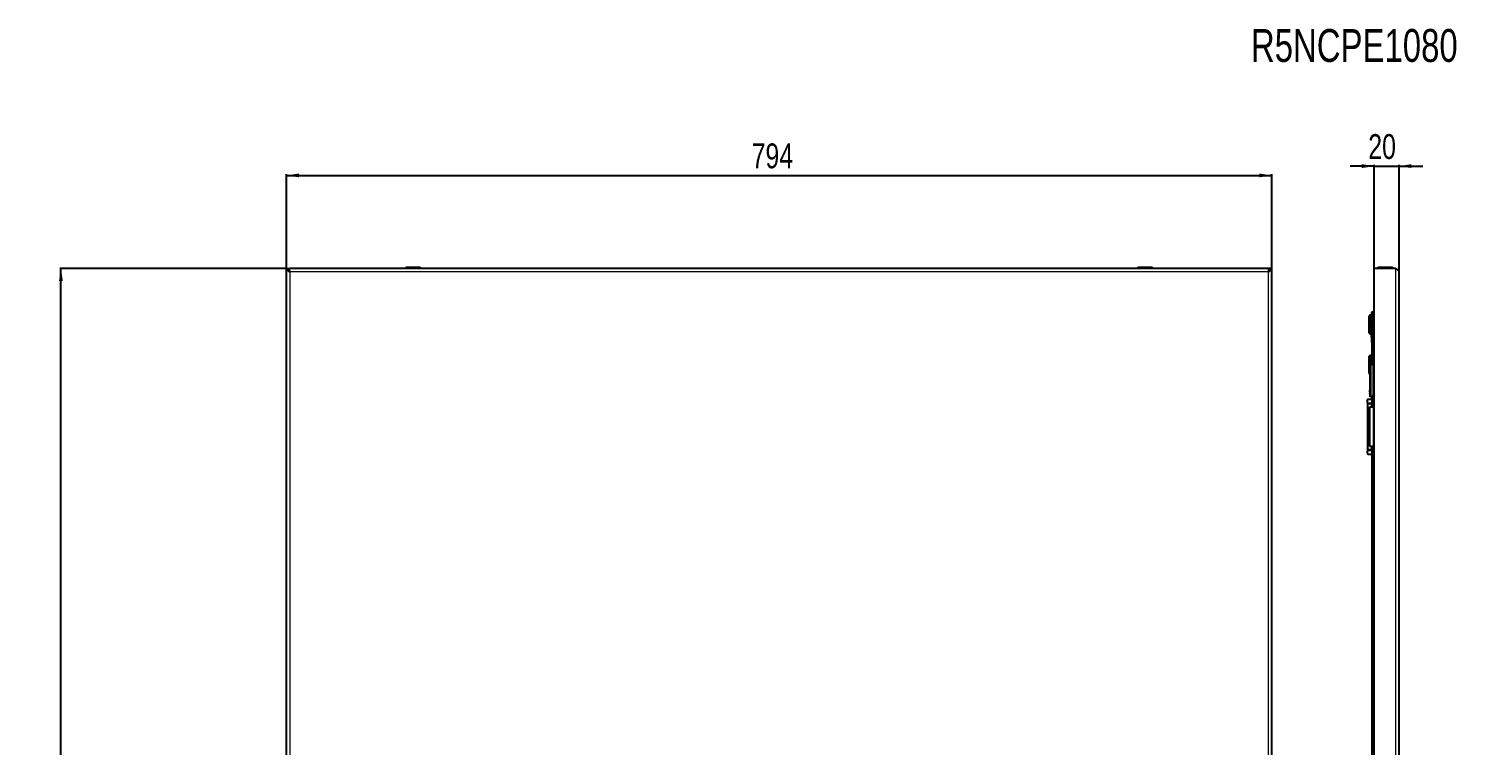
# Model space of a CAD drawing. Header units: millimetres. Extents: x -587 to 1614, y -262 to 1017.
# Drawn here: x -587 to 564, y 440 to 1017 of the extents above; entities that cross this region are included whole.
import ezdxf

# ---------------------------------------------------------------- set-up
doc = ezdxf.new("R2010")
doc.units = ezdxf.units.MM
doc.layers.add('FORMAT', color=7, linetype='Continuous')
doc.styles.add('SLDTEXTSTYLE0', font='TXT', dxfattribs={"width": 0.75})
doc.dimstyles.new('SLDDIMSTYLE0', dxfattribs={"dimtxt": 20, "dimasz": 10, "dimexe": 0, "dimexo": 0.0625, "dimgap": 5, "dimtad": 2, "dimdec": 1, "dimrnd": 1e-09, "dimzin": 12, "dimdsep": 46, "dimtxsty": 'SLDTEXTSTYLE0', "dimsah": 1, "dimcen": 0.09, "dimadec": 0, "dimazin": 3, "dimtfac": 1, "dimtofl": 0, "dimtmove": 0, "dimatfit": 3, "dimfxl": 0, "dimfrac": 2, "dimtolj": 1, "dimtzin": 12, "dimarcsym": 0})
doc.dimstyles.new('SLDDIMSTYLE1', dxfattribs={"dimtxt": 20, "dimasz": 10, "dimexe": 0, "dimexo": 0.0625, "dimgap": 5, "dimtad": 2, "dimdec": 1, "dimrnd": 1e-09, "dimzin": 12, "dimdsep": 46, "dimtxsty": 'SLDTEXTSTYLE0', "dimsah": 1, "dimcen": 0.09, "dimadec": 0, "dimazin": 3, "dimtfac": 1, "dimtmove": 0, "dimatfit": 0, "dimfxl": 0, "dimfrac": 2, "dimtolj": 1, "dimtzin": 12, "dimarcsym": 0})

# ---------------------------------------------------------------- blocks, each defined once
blk = doc.blocks.new('_D')
at = {"layer": 'FORMAT'}
for p, q in [((-379.3, 824.1), (-379.3, 900.1)), ((-379.3, 899.1), (414.7, 899.1)), ((414.7, 824.1), (414.7, 900.1))]:
    blk.add_line(p, q, dxfattribs=at)
for points in [[(-379.3, 899.1), (-369.3, 897.6), (-369.3, 900.7)], [(414.7, 899.1), (404.7, 900.7), (404.7, 897.6)]]:
    blk.add_solid(points, dxfattribs=at)
at = {"layer": 'FORMAT', "insert": (-4.5, 924.9), "char_height": 20, "attachment_point": 1, "style": 'SLDTEXTSTYLE0'}
blk.add_mtext('794', dxfattribs=at)
blk = doc.blocks.new('_D_1')
at = {"layer": 'FORMAT'}
for p, q in [((-379.3, 824.1), (-562.1, 824.1)), ((-561.1, -130.9), (-561.1, 824.1)), ((-379.3, -130.9), (-562.1, -130.9))]:
    blk.add_line(p, q, dxfattribs=at)
for points in [[(-561.1, 824.1), (-562.7, 814.1), (-559.6, 814.1)], [(-561.1, -130.9), (-559.6, -120.9), (-562.7, -120.9)]]:
    blk.add_solid(points, dxfattribs=at)
at = {"layer": 'FORMAT', "insert": (-586.9, 324.5), "char_height": 20, "attachment_point": 1, "rotation": 90, "style": 'SLDTEXTSTYLE0'}
blk.add_mtext('955', dxfattribs=at)
blk = doc.blocks.new('_D_3')
at = {"layer": 'FORMAT'}
for p, q in [((497.3, 906.6), (478, 906.6)), ((497.3, 824.1), (497.3, 907.6)), ((497.3, 906.6), (517.3, 906.6)), ((517.3, 821.5), (517.3, 907.6)), ((517.3, 906.6), (536.5, 906.6))]:
    blk.add_line(p, q, dxfattribs=at)
for points in [[(497.3, 906.6), (487.3, 908.2), (487.3, 905.1)], [(517.3, 906.6), (527.3, 905.1), (527.3, 908.2)]]:
    blk.add_solid(points, dxfattribs=at)
at = {"layer": 'FORMAT', "insert": (492.5, 932.4), "char_height": 20, "attachment_point": 1, "style": 'SLDTEXTSTYLE0'}
blk.add_mtext('20', dxfattribs=at)

msp = doc.modelspace()

# ---------------------------------------------------------------- linework, layer by layer
at = {"color": 7, "linetype": 'Continuous', "lineweight": 25}
for p, q in [((-379.34, 824.14), (-377.34, 824.14)), ((-379.34, -130.86), (-379.34, 824.14)), ((-377.04, 822.41), (-377.04, 824.14)), ((412.36, 824.14), (-377.04, 824.14)), ((-283.09, 824.89), (-283.09, 824.14)), ((-282.84, 825.14), (-271.84, 825.14)), ((-271.59, 824.14), (-271.59, 824.89)), ((306.91, 824.89), (306.91, 824.14)), ((307.16, 825.14), (309.65, 825.14)), ((309.65, 825.14), (318.16, 825.14)), ((318.41, 824.14), (318.41, 824.89)), ((412.36, 824.14), (412.36, 822.44)), ((414.66, 824.14), (412.66, 824.14)), ((414.66, -130.86), (414.66, 824.14)), ((497.27, -130.86), (497.27, 824.14)), ((514.67, 824.14), (497.27, 824.14)), ((500.52, 824.89), (500.52, 824.14)), ((500.77, 825.14), (501.67, 825.14)), ((501.67, 825.14), (511.77, 825.14)), ((512.02, 824.14), (512.02, 824.89)), ((517.27, 821.54), (517.27, 424.14)), ((493.77, 786.64), (493.27, 786.14)), ((493.27, 779.14), (493.27, 786.14)), ((495.27, 786.64), (493.77, 786.64)), ((493.77, 786.64), (493.77, 779.14)), ((495.07, 784.49), (495.27, 784.49)), ((495.07, 782.5), (495.07, 784.49)), ((495.27, 764.44), (495.27, 788.84)), ((495.57, 789.14), (497.27, 789.14)), ((493.27, 772.14), (493.27, 779.14)), ((493.27, 772.14), (493.77, 771.64)), ((493.77, 779.14), (493.77, 771.64)), ((493.77, 771.64), (495.07, 771.64)), ((495.05, 778.08), (495.07, 778.08)), ((495.27, 774.85), (495.05, 774.85)), ((495.07, 782.5), (495.27, 782.5)), ((495.07, 780.53), (495.07, 782.5)), ((495.07, 780.53), (495.27, 780.53)), ((495.07, 779.49), (495.27, 779.49)), ((495.07, 778.44), (495.07, 779.49)), ((495.07, 778.44), (495.27, 778.44)), ((495.07, 777.05), (495.07, 778.44)), ((495.07, 777.05), (495.27, 777.05)), ((495.07, 776.56), (495.07, 777.05)), ((495.07, 775.77), (495.07, 776.56)), ((495.07, 776.56), (495.27, 776.56)), ((495.07, 775.77), (495.27, 775.77)), ((495.07, 774.99), (495.07, 775.77)), ((495.07, 771.2), (495.07, 771.54)), ((495.07, 771.54), (495.27, 771.54)), ((495.07, 771.2), (495.27, 771.2)), ((495.07, 770.53), (495.07, 771.2)), ((495.07, 770.53), (495.27, 770.53)), ((495.07, 769.5), (495.27, 769.5)), ((495.07, 769.39), (495.07, 769.5)), ((495.07, 769.39), (495.27, 769.39)), ((495.07, 769.14), (495.07, 769.39)), ((495.07, 768.79), (495.07, 769.14)), ((495.07, 769.14), (495.27, 769.14)), ((495.07, 768.79), (495.27, 768.79)), ((495.27, 764.14), (495.27, 747.14)), ((495.27, 764.14), (495.57, 764.14)), ((496.22, 764.14), (495.57, 764.14)), ((496.22, 764.14), (497.27, 764.14)), ((493.77, 754.14), (493.27, 753.64)), ((493.27, 739.64), (493.27, 753.64)), ((495.27, 754.14), (493.77, 754.14)), ((493.77, 754.14), (493.77, 746.96)), ((493.27, 739.64), (493.67, 739.24)), ((493.67, 746.64), (493.67, 721.64)), ((497.16, 747.14), (495.67, 747.14)), ((491.72, 718.14), (491.72, 716.14)), ((495.27, 718.64), (492.22, 718.64)), ((492.22, 715.64), (495.27, 715.64)), ((492.22, 715.64), (492.22, 715.34)), ((492.22, 677.94), (492.22, 715.34)), ((492.22, 715.34), (495.22, 715.34)), ((494.72, 715.64), (494.72, 715.34)), ((495.22, 715.34), (495.27, 715.34)), ((495.27, 721.14), (495.27, 712.64)), ((495.67, 721.14), (497.27, 721.14)), ((493.77, 680.64), (493.77, 712.64)), ((493.77, 712.64), (496.77, 712.64)), ((497.27, 712.64), (496.77, 712.64)), ((496.77, 680.64), (493.77, 680.64)), ((495.27, 680.64), (495.27, 425.64)), ((496.77, 680.64), (497.27, 680.64)), ((491.72, 677.14), (491.72, 675.14)), ((495.22, 677.94), (492.22, 677.94)), ((492.22, 677.94), (492.22, 677.64)), ((495.27, 677.64), (492.22, 677.64)), ((492.22, 674.64), (495.27, 674.64)), ((494.72, 677.94), (494.72, 677.64)), ((495.27, 677.94), (495.22, 677.94))]:
    msp.add_line(p, q, dxfattribs=at)
at = {"color": 8, "linetype": 'Continuous', "lineweight": 18}
for p, q in [((-376.74, 821.54), (-376.74, 424.1)), ((412.06, 821.54), (-376.74, 821.54)), ((-271.59, 824.89), (-283.09, 824.89)), ((309.52, 824.89), (306.91, 824.89)), ((318.41, 824.89), (309.52, 824.89)), ((412.06, -128.26), (412.06, 821.54)), ((501.46, 824.89), (500.52, 824.89)), ((512.02, 824.89), (501.46, 824.89)), ((514.67, -130.86), (514.67, 824.14)), ((495.27, 788.84), (495.57, 788.84)), ((495.57, 789.14), (495.57, 788.84)), ((497.27, 788.84), (495.57, 788.84)), ((495.57, 788.84), (495.57, 764.44)), ((495.07, 773.27), (495.27, 773.27)), ((495.57, 764.44), (495.27, 764.44)), ((495.57, 764.44), (497.27, 764.44)), ((495.57, 764.44), (495.57, 764.14)), ((495.67, 746.64), (497.27, 746.64)), ((495.67, 721.64), (495.67, 746.64)), ((495.22, 715.34), (495.22, 715.64)), ((495.22, 712.64), (495.22, 715.34)), ((497.27, 721.64), (495.67, 721.64)), ((496.77, 680.64), (496.77, 712.64)), ((495.22, 677.94), (495.22, 680.64)), ((495.22, 677.64), (495.22, 677.94))]:
    msp.add_line(p, q, dxfattribs=at)
at = {"color": 7, "linetype": 'Continuous', "lineweight": 25}
for centre, radius, start, end in [((-282.84, 824.89), 0.25, 90, 180), ((-271.84, 824.89), 0.25, 0, 90), ((307.16, 824.89), 0.25, 90, 180), ((318.16, 824.89), 0.25, 0, 90), ((500.77, 824.89), 0.25, 90, 180), ((511.77, 824.89), 0.25, 0, 90), ((495.57, 788.84), 0.3, 90, 180), ((495.57, 764.44), 0.3, 180, 270), ((492.22, 718.14), 0.5, 90, 180), ((492.22, 716.14), 0.5, 180, 270), ((492.22, 677.14), 0.5, 90, 180), ((492.22, 675.14), 0.5, 180, 270)]:
    msp.add_arc(centre, radius, start, end, dxfattribs=at)
for points, knots in [([(-379.34, 824.14), (-379.34, 824.03), (-379.32, 823.92), (-379.25, 823.71), (-379.2, 823.6), (-379.07, 823.38), (-378.99, 823.27), (-378.8, 823.06), (-378.69, 822.95), (-378.45, 822.73), (-378.32, 822.62), (-378.04, 822.41), (-377.89, 822.3), (-377.41, 821.97), (-377.08, 821.76), (-376.74, 821.54)], [0, 0, 0, 0, 0.125, 0.125, 0.25, 0.25, 0.375, 0.375, 0.5, 0.5, 0.625, 0.625, 0.75, 0.75, 1, 1, 1, 1]), ([(-377.34, 824.14), (-377.34, 823.7), (-377.27, 823.27), (-377.05, 822.41), (-376.9, 821.97), (-376.74, 821.54)], [0, 0, 0, 0, 0.5, 0.5, 1, 1, 1, 1]), ([(-376.74, 821.54), (-376.76, 821.88), (-376.79, 822.22), (-376.84, 822.85), (-376.86, 823.14), (-376.91, 823.62), (-376.94, 823.81), (-376.99, 824.07), (-377.01, 824.14), (-377.04, 824.14)], [0, 0, 0, 0, 0.25, 0.25, 0.5, 0.5, 0.75, 0.75, 1, 1, 1, 1]), ([(412.06, 821.54), (412.23, 821.65), (412.4, 821.76), (412.74, 821.97), (412.9, 822.08), (413.22, 822.3), (413.37, 822.41), (413.65, 822.62), (413.78, 822.73), (414.02, 822.95), (414.13, 823.06), (414.32, 823.27), (414.4, 823.38), (414.6, 823.71), (414.66, 823.92), (414.66, 824.14)], [0, 0, 0, 0, 0.125, 0.125, 0.25, 0.25, 0.375, 0.375, 0.5, 0.5, 0.625, 0.625, 0.75, 0.75, 1, 1, 1, 1]), ([(412.06, 821.54), (412.22, 821.97), (412.38, 822.4), (412.6, 823.27), (412.66, 823.7), (412.66, 824.14)], [0, 0, 0, 0, 0.5, 0.5, 1, 1, 1, 1]), ([(412.36, 824.14), (412.34, 824.14), (412.31, 824.07), (412.26, 823.81), (412.24, 823.62), (412.19, 823.14), (412.16, 822.85), (412.11, 822.22), (412.09, 821.88), (412.06, 821.54)], [0, 0, 0, 0, 0.25, 0.25, 0.5, 0.5, 0.75, 0.75, 1, 1, 1, 1]), ([(514.67, 824.14), (514.84, 824.03), (515.01, 823.92), (515.35, 823.71), (515.51, 823.6), (515.83, 823.38), (515.98, 823.27), (516.26, 823.06), (516.39, 822.95), (516.63, 822.73), (516.74, 822.62), (516.93, 822.41), (517.01, 822.3), (517.21, 821.97), (517.27, 821.76), (517.27, 821.54)], [0, 0, 0, 0, 0.125, 0.125, 0.25, 0.25, 0.375, 0.375, 0.5, 0.5, 0.625, 0.625, 0.75, 0.75, 1, 1, 1, 1]), ([(495.07, 779.66), (495.07, 779.7), (495.07, 779.99), (495.07, 780.28), (495.07, 780.53)], [0, 0, 0, 0, 0.1394984, 1, 1, 1, 1]), ([(495.07, 773.27), (495.07, 773.59), (495.07, 774.2), (495.07, 774.77), (495.07, 774.8), (495.07, 774.81)], [0, 0, 0, 0, 0.4156784, 0.7762775, 1, 1, 1, 1]), ([(495.07, 771.54), (495.07, 771.87), (495.07, 772.5), (495.07, 773.03), (495.07, 773.27)], [0, 0, 0, 0, 0.5367999, 1, 1, 1, 1]), ([(495.07, 769.5), (495.07, 769.64), (495.07, 769.91), (495.07, 770.33), (495.07, 770.53)], [0, 0, 0, 0, 0.5476433, 1, 1, 1, 1]), ([(493.37, 744.64), (493.37, 744.7), (493.37, 744.78), (493.37, 744.87), (493.37, 744.96), (493.37, 745.09), (493.37, 745.12), (493.37, 745.14)], [0, 0, 0, 0, 0.12469266, 0.18718223, 0.24977336, 0.50003944, 1, 1, 1, 1]), ([(493.37, 744.43), (493.37, 744.43), (493.37, 744.44), (493.37, 744.45), (493.37, 744.46), (493.37, 744.48), (493.37, 744.52), (493.37, 744.57), (493.37, 744.61), (493.37, 744.63), (493.37, 744.64)], [0, 0, 0, 0, 0.1288253, 0.1801694, 0.2433966, 0.3698599, 0.4998642, 0.7496495, 0.8434763, 1, 1, 1, 1]), ([(493.37, 742.92), (493.37, 743), (493.37, 743.16), (493.37, 743.38), (493.37, 743.55), (493.37, 743.72), (493.37, 743.83), (493.37, 743.84), (493.37, 743.85)], [0, 0, 0, 0, 0.1250486, 0.2498861, 0.3708558, 0.4998199, 0.7496086, 1, 1, 1, 1]), ([(493.37, 742.08), (493.37, 742.09), (493.37, 742.1), (493.37, 742.18), (493.37, 742.28), (493.37, 742.41), (493.37, 742.62), (493.37, 742.8), (493.37, 742.92)], [0, 0, 0, 0, 0.25007, 0.3791813, 0.5004993, 0.6241696, 0.7508424, 1, 1, 1, 1]), ([(493.37, 726.2), (493.37, 726.19), (493.37, 726.18), (493.37, 726.09), (493.37, 726), (493.37, 725.87), (493.37, 725.66), (493.37, 725.48), (493.37, 725.35)], [0, 0, 0, 0, 0.2500695, 0.3795588, 0.5004992, 0.6245563, 0.7508428, 1, 1, 1, 1]), ([(493.37, 725.35), (493.37, 725.32), (493.37, 725.24), (493.37, 725.08), (493.37, 724.9), (493.37, 724.72), (493.37, 724.56), (493.37, 724.45), (493.37, 724.44), (493.37, 724.43)], [0, 0, 0, 0, 0.0626366, 0.1252782, 0.2500723, 0.3748405, 0.4999941, 0.7496958, 1, 1, 1, 1]), ([(493.37, 723.85), (493.37, 723.84), (493.37, 723.84), (493.37, 723.83), (493.37, 723.82), (493.37, 723.79), (493.37, 723.73), (493.37, 723.68), (493.37, 723.64)], [0, 0, 0, 0, 0.1310705, 0.1824367, 0.2437962, 0.3713877, 0.5004416, 1, 1, 1, 1]), ([(493.37, 723.64), (493.37, 723.61), (493.37, 723.56), (493.37, 723.47), (493.37, 723.41), (493.37, 723.32), (493.37, 723.19), (493.37, 723.16), (493.37, 723.14)], [0, 0, 0, 0, 0.0626863, 0.1251726, 0.1876279, 0.2501847, 0.5003136, 1, 1, 1, 1])]:
    msp.add_open_spline(points, degree=3, knots=knots, dxfattribs=at)
for points in [[(493.67, 746.64), (493.68, 746.7), (493.69, 746.84), (493.81, 747), (493.98, 747.12), (494.11, 747.13), (494.17, 747.14)], [(495.67, 747.14), (495.48, 747.14), (495.08, 747.14), (494.59, 747.14), (494.24, 747.14), (494.19, 747.14), (494.17, 747.14)], [(494.17, 721.14), (494.11, 721.15), (493.98, 721.16), (493.81, 721.28), (493.69, 721.44), (493.68, 721.57), (493.67, 721.64)], [(494.17, 721.14), (494.19, 721.14), (494.24, 721.14), (494.59, 721.14), (495.08, 721.14), (495.48, 721.14), (495.67, 721.14)]]:
    msp.add_open_spline(points, degree=3, dxfattribs=at)
at = {"color": 8, "linetype": 'Continuous', "lineweight": 18}
for points in [[(495.67, 746.64), (495.41, 746.64), (494.89, 746.64), (494.23, 746.64), (493.76, 746.64), (493.7, 746.64), (493.67, 746.64)], [(495.67, 747.14), (495.67, 747.13), (495.67, 747.12), (495.67, 747), (495.67, 746.84), (495.67, 746.7), (495.67, 746.64)], [(493.67, 721.64), (493.7, 721.64), (493.76, 721.64), (494.23, 721.64), (494.89, 721.64), (495.41, 721.64), (495.67, 721.64)], [(495.67, 721.64), (495.67, 721.57), (495.67, 721.44), (495.67, 721.28), (495.67, 721.16), (495.67, 721.15), (495.67, 721.14)]]:
    msp.add_open_spline(points, degree=3, dxfattribs=at)

# ---------------------------------------------------------------- texts
at = {"layer": 'FORMAT', "insert": (397.93, 1017.05), "char_height": 26.458, "attachment_point": 1, "style": 'SLDTEXTSTYLE0'}
msp.add_mtext('R5NCPE1080', dxfattribs=at)

# ---------------------------------------------------------------- dimensions: what is measured, and where the dimension line sits
at = {"layer": 'FORMAT'}
for base, p1, p2, dimstyle, picture, middle in [((517.27, 906.64), (497.27, 824.14), (517.27, 821.54), 'SLDDIMSTYLE1', '_D_3', (507.27, 906.64)), ((414.66, 899.14), (-379.34, 824.14), (414.66, 824.14), 'SLDDIMSTYLE0', '_D', (17.66, 899.14))]:
    dim = msp.add_linear_dim(base=base, p1=p1, p2=p2, dimstyle=dimstyle, dxfattribs=at)
    dim.commit()
    dim.dimension.update_dxf_attribs({"geometry": picture, "text_midpoint": middle, "dimtype": 160})
dim = msp.add_linear_dim(base=(-561.14, 824.14), p1=(-379.34, -130.86), p2=(-379.34, 824.14), angle=90, dimstyle='SLDDIMSTYLE0', dxfattribs=at)
dim.commit()
dim.dimension.update_dxf_attribs({"geometry": '_D_1', "text_midpoint": (-561.14, 346.64), "dimtype": 160})

doc.saveas('drawing.dxf')
